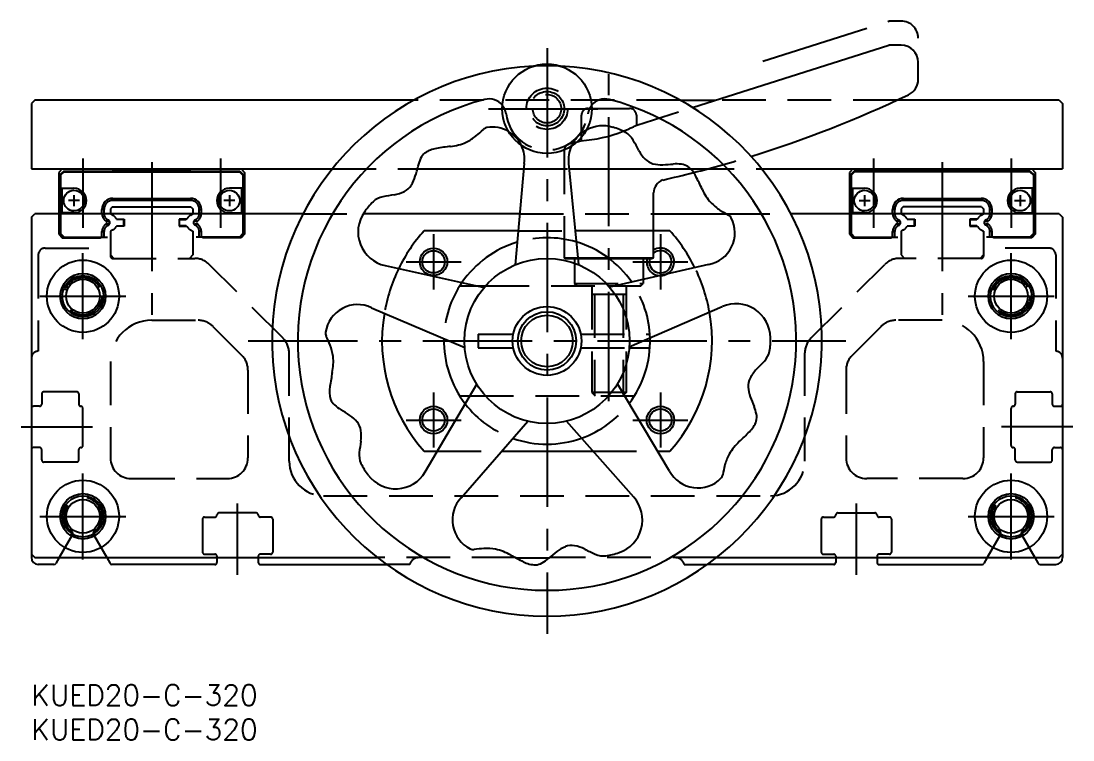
# Model space of a CAD drawing. Extents: x -2 to 677, y -8 to 277.
# Drawn here: x -1.5 to 151.5, y -8 to 96.5 of the extents above; entities that cross this region are included whole.
import ezdxf

# ---------------------------------------------------------------- set-up
doc = ezdxf.new("R2010")
doc.units = 0
doc.header["$LTSCALE"] = 0.5
for name, pattern in [('CENTER', [50.8, 31.75, -6.35, 6.35, -6.35]), ('DASHED', [19.05, 12.7, -6.35]), ('PHANTOM', [63.5, 31.75, -6.35, 6.35, -6.35, 6.35, -6.35])]:
    doc.linetypes.add(name, pattern=pattern)
for name, color, linetype in [('MSM_CENTER', 1, 'CENTER'), ('MSM_CONTINUOUS', 7, 'CONTINUOUS'), ('MSM_DASHED', 4, 'DASHED'), ('MSM_IMAGINARY', 6, 'PHANTOM'), ('MSM_NARROW', 5, 'CONTINUOUS'), ('MSM_PART_NUMBER', 7, 'CONTINUOUS')]:
    doc.layers.add(name, color=color, linetype=linetype)
doc.styles.get("Standard").update_dxf_attribs({"font": 'txt.shx', "height": 3, "bigfont": 'bigfont.shx'})

# ---------------------------------------------------------------- blocks, each defined once
blk = doc.blocks.new('*U2')
at = {"layer": 'MSM_PART_NUMBER'}
blk.add_text('KUED20-C-320', height=3, dxfattribs=at).set_placement((0, -3))
blk = doc.blocks.new('*U3')
at = {"layer": 'MSM_PART_NUMBER'}
blk.add_text('KUED20-C-320', height=3, dxfattribs=at).set_placement((0, -8))

msp = doc.modelspace()

# ---------------------------------------------------------------- linework, layer by layer
at = {"layer": 'MSM_CENTER'}
for p, q in [((75, 92.56), (75, 7.44)), ((84, 41.27), (84, 88.8)), ((66.5, 83.75), (83.5, 83.75)), ((7.5, 76.5), (7.5, 66.42)), ((17.5, 76), (17.5, 52.07)), ((27.5, 76.5), (27.5, 66.42)), ((122.5, 76.5), (122.5, 66.42)), ((132.5, 76), (132.5, 52.07)), ((142.5, 76.5), (142.5, 66.42)), ((58.5, 65.5), (58.5, 57.5)), ((91.5, 65.5), (91.5, 57.5)), ((7.5, 50.25), (7.5, 62.75)), ((142.5, 50.25), (142.5, 62.75)), ((54.5, 61.5), (62.5, 61.5)), ((87.5, 61.5), (95.5, 61.5)), ((1.25, 56.5), (13.75, 56.5)), ((136.25, 56.5), (148.75, 56.5)), ((31.55, 50), (118.45, 50)), ((58.5, 42.5), (58.5, 34.5)), ((91.5, 42.5), (91.5, 34.5)), ((54.5, 38.5), (62.5, 38.5)), ((87.5, 38.5), (95.5, 38.5)), ((-1.5, 37.5), (8.88, 37.5)), ((151.5, 37.5), (141.12, 37.5)), ((7.5, 18.25), (7.5, 30.75)), ((142.5, 18.25), (142.5, 30.75)), ((30, 16), (30, 26.38)), ((120, 16), (120, 26.38)), ((1.25, 24.5), (13.75, 24.5)), ((136.25, 24.5), (148.75, 24.5))]:
    msp.add_line(p, q, dxfattribs=at)
at = {"layer": 'MSM_CONTINUOUS'}
for p, q in [((96.16, 83.95), (124.74, 93)), ((126.5, 93), (124.74, 93)), ((129, 88.04), (129, 90.5)), ((0.5, 85), (0, 84.5)), ((0, 84.5), (0, 75)), ((55.64, 85), (0.5, 85)), ((94.36, 85), (99.44, 85)), ((149.5, 85), (125.88, 85)), ((149.5, 85), (150, 84.5)), ((150, 84.5), (150, 75)), ((80, 79.1), (80, 79.6)), ((79.38, 78.94), (79.94, 79.1)), ((0, 75), (43.78, 75)), ((4.5, 75), (4, 74.5)), ((12.1, 74.75), (11.7, 75)), ((16.3, 75), (15.9, 74.75)), ((18.7, 75), (19.1, 74.75)), ((22.9, 74.75), (23.3, 75)), ((30.5, 75), (31, 74.5)), ((56.13, 75), (71.63, 75)), ((71.7, 75.78), (70.38, 61.07)), ((78.14, 75.79), (79.56, 61.1)), ((78.22, 75), (95.89, 75)), ((106.22, 75), (150, 75)), ((119.5, 75), (119, 74.5)), ((127.1, 74.75), (126.7, 75)), ((131.3, 75), (130.9, 74.75)), ((133.7, 75), (134.1, 74.75)), ((137.9, 74.75), (138.3, 75)), ((145.5, 75), (146, 74.5)), ((4, 74.5), (4, 68.5)), ((4.7, 74.7), (4.2, 74.2)), ((4.2, 74.2), (4.2, 68.5)), ((4.75, 74.6), (4.25, 74.1)), ((4.25, 74.1), (4.25, 72.2)), ((4.7, 74.7), (30.3, 74.7)), ((4.75, 74.6), (30.25, 74.6)), ((12.1, 74.75), (22.9, 74.75)), ((30.25, 74.6), (30.75, 74.1)), ((30.3, 74.7), (30.8, 74.2)), ((30.75, 74.1), (30.75, 72.2)), ((30.8, 74.2), (30.8, 68.5)), ((31, 74.5), (31, 68.5)), ((119, 74.5), (119, 68.5)), ((119.7, 74.7), (119.2, 74.2)), ((119.2, 74.2), (119.2, 68.5)), ((119.75, 74.6), (119.25, 74.1)), ((119.25, 74.1), (119.25, 72.2)), ((145.3, 74.7), (119.7, 74.7)), ((145.25, 74.6), (119.75, 74.6)), ((137.9, 74.75), (127.1, 74.75)), ((145.25, 74.6), (145.75, 74.1)), ((145.3, 74.7), (145.8, 74.2)), ((145.75, 74.1), (145.75, 72.2)), ((145.8, 74.2), (145.8, 68.5)), ((146, 74.5), (146, 68.5)), ((4.25, 72.2), (6.2, 72.2)), ((4.45, 72.2), (4.45, 68.6)), ((30.75, 72.2), (28.8, 72.2)), ((30.55, 72.2), (30.55, 68.6)), ((119.25, 72.2), (121.2, 72.2)), ((119.45, 72.2), (119.45, 68.6)), ((145.75, 72.2), (143.8, 72.2)), ((145.55, 72.2), (145.55, 68.6)), ((7, 70.4), (5.4, 70.4)), ((6.2, 71.2), (6.2, 69.6)), ((11.87, 70.73), (23.13, 70.73)), ((11.87, 70.43), (11.87, 70.73)), ((23.13, 70.43), (11.87, 70.43)), ((17.5, 70.73), (17.5, 70.43)), ((23.13, 70.43), (23.13, 70.73)), ((29.6, 70.4), (28, 70.4)), ((28.8, 71.2), (28.8, 69.6)), ((90.5, 62.09), (90.5, 71.51)), ((120.4, 70.4), (122, 70.4)), ((121.2, 71.2), (121.2, 69.6)), ((126.87, 70.73), (138.13, 70.73)), ((126.87, 70.43), (126.87, 70.73)), ((138.13, 70.43), (126.87, 70.43)), ((132.5, 70.73), (132.5, 70.43)), ((138.13, 70.43), (138.13, 70.73)), ((143, 70.4), (144.6, 70.4)), ((143.8, 71.2), (143.8, 69.6)), ((10.57, 69.13), (10.27, 69.13)), ((10.27, 68.51), (10.27, 69.13)), ((10.57, 68.51), (10.57, 69.13)), ((11.8, 69.5), (11.5, 69.2)), ((11.5, 69.2), (11.5, 68.5)), ((11.8, 69.5), (23.2, 69.5)), ((23.2, 69.5), (23.5, 69.2)), ((23.5, 69.2), (23.5, 68.5)), ((24.43, 69.13), (24.73, 69.13)), ((24.43, 68.51), (24.43, 69.13)), ((24.73, 68.51), (24.73, 69.13)), ((125.57, 69.13), (125.27, 69.13)), ((125.27, 68.51), (125.27, 69.13)), ((125.57, 68.51), (125.57, 69.13)), ((126.8, 69.5), (126.5, 69.2)), ((126.5, 69.2), (126.5, 68.5)), ((138.2, 69.5), (126.8, 69.5)), ((138.2, 69.5), (138.5, 69.2)), ((138.5, 69.2), (138.5, 68.5)), ((139.43, 69.13), (139.73, 69.13)), ((139.43, 68.51), (139.43, 69.13)), ((139.73, 68.51), (139.73, 69.13)), ((0, 68), (0.5, 68.5)), ((0, 68), (0, 18.5)), ((39.54, 68.5), (0.5, 68.5)), ((4.25, 68.6), (4.25, 68.5)), ((6.2, 68.6), (4.25, 68.6)), ((10.27, 68.51), (10.57, 68.51)), ((24.73, 68.51), (24.43, 68.51)), ((28.8, 68.6), (30.75, 68.6)), ((30.75, 68.6), (30.75, 68.5)), ((71.04, 68.5), (48.29, 68.5)), ((90.5, 68.5), (101.06, 68.5)), ((149.5, 68.5), (110.46, 68.5)), ((119.25, 68.6), (119.25, 68.5)), ((121.2, 68.6), (119.25, 68.6)), ((125.27, 68.51), (125.57, 68.51)), ((139.73, 68.51), (139.43, 68.51)), ((143.8, 68.6), (145.75, 68.6)), ((145.75, 68.6), (145.75, 68.5)), ((149.5, 68.5), (150, 68)), ((150, 68), (150, 18.5)), ((70.82, 66), (57.11, 66)), ((92.89, 66), (79.09, 66)), ((83.88, 62.09), (90.5, 62.09)), ((84, 62), (90.3, 62)), ((89, 62), (89, 58.94)), ((90.5, 62.09), (90.3, 62)), ((51.44, 60.96), (65.85, 57.77)), ((98.49, 61.11), (84.1, 57.82)), ((64.81, 58), (66.06, 58)), ((83.94, 58), (84.9, 58)), ((49.47, 54.82), (63.04, 49.03)), ((100.5, 54.98), (86.97, 49.09)), ((86.96, 49), (89.97, 49)), ((57.3, 30.98), (64.79, 43.7)), ((92.82, 31.09), (85.25, 43.76)), ((62.31, 42), (63.78, 42)), ((86.3, 42), (87.69, 42)), ((62.52, 27.21), (72.23, 38.32)), ((87.62, 27.29), (77.83, 38.34)), ((57.11, 34), (59.08, 34)), ((68.45, 34), (81.68, 34)), ((91.08, 34), (92.89, 34)), ((0, 19), (0.5, 18.5)), ((0.5, 18.5), (50.35, 18.5)), ((4.04, 18.5), (3.55, 17.65)), ((10.96, 18.5), (11.45, 17.65)), ((27, 18.5), (27, 17.8)), ((33, 18.5), (33, 17.8)), ((70.44, 18.49), (75.34, 18.49)), ((99.65, 18.5), (149.5, 18.5)), ((117, 18.5), (117, 17.8)), ((123, 18.5), (123, 17.8)), ((139.04, 18.5), (138.55, 17.65)), ((145.96, 18.5), (146.45, 17.65)), ((149.5, 18.5), (150, 19)), ((3.29, 17.5), (1, 17.5)), ((26.7, 17.5), (11.71, 17.5)), ((33.3, 17.5), (51.68, 17.5)), ((116.7, 17.5), (98.32, 17.5)), ((123.3, 17.5), (138.29, 17.5)), ((146.71, 17.5), (149, 17.5))]:
    msp.add_line(p, q, dxfattribs=at)
for centre, radius in [((75, 83.75), 6.5), ((6.2, 70.4), 1.5), ((28.8, 70.4), 1.5), ((121.2, 70.4), 1.5), ((143.8, 70.4), 1.5), ((58.5, 61.5), 1.62), ((7.5, 56.5), 5.25), ((75, 50), 12), ((142.5, 56.5), 5.25), ((7.5, 56.5), 3.3), ((142.5, 56.5), 3.3), ((7.5, 56.5), 2.46), ((142.5, 56.5), 2.46), ((75, 50), 5), ((75, 50), 4.25), ((75, 50), 3.75), ((58.5, 38.5), 1.62), ((91.5, 38.5), 1.62), ((7.5, 24.5), 5.25), ((142.5, 24.5), 5.25), ((7.5, 24.5), 3.3), ((142.5, 24.5), 3.3), ((7.5, 24.5), 2.46), ((142.5, 24.5), 2.46)]:
    msp.add_circle(centre, radius, dxfattribs=at)
for centre, radius, start, end in [((126.5, 90.5), 2.5, 0, 90), ((75, 50), 40, 92.7843, 87.2157), ((126.5, 88.04), 2.5, 295.4715, 0), ((53.8, 240.91), 171.78, 287.2235, 295.4344), ((75, 50), 36.25, 104.4685, 75.5315), ((66.57, 82.68), 2.5, 38.7012, 104.4685), ((83.43, 82.68), 2.5, 75.5315, 141.2988), ((83.12, 76.27), 5, 72.8339, 118.6333), ((59.99, 85.55), 7.41, 296.0452, 309.2074), ((51.85, 95.4), 20.19, 309.4049, 313.4989), ((66.43, 80.03), 1, 99.4935, 133.0113), ((67.04, 76.38), 4.7, 59.7661, 99.4935), ((78.63, 99.31), 20.25, 273.7106, 291.6052), ((82.19, 72.52), 8.87, 61.457, 74.2906), ((84.93, 77.7), 3.01, 29.3465, 60.1458), ((68.37, 19.8), 58.95, 97.2132, 99.2229), ((60.1, 86.12), 7.89, 276.3542, 293.4611), ((67.04, 76.38), 4.7, 352.5772, 25.8183), ((83.12, 76.27), 5, 156.0781, 185.5274), ((-5.23, 28.64), 105.65, 27.6714, 28.5729), ((61.52, 74.22), 5.42, 154.901, 167.399), ((58.64, 75.61), 2.23, 129.6496, 155.6732), ((59.46, 74.11), 3.91, 97.9113, 124.9583), ((93.3, 80.34), 5.62, 207.935, 224.0207), ((-259.78, 158.03), 326.64, 345.0805, 345.348), ((91.07, 78.23), 2.55, 224.8447, 255.1863), ((91.65, 80.65), 5.04, 255.783, 272.1279), ((74.29, 401.78), 326.64, 273.0805, 273.348), ((93.87, 70.31), 5.42, 82.901, 95.399), ((94.3, 73.47), 2.23, 57.6496, 83.6732), ((93.13, 72.23), 3.91, 25.9113, 52.9583), ((50.99, 75.31), 5.04, 327.783, 344.1279), ((53.8, 240.91), 171.78, 282.7931, 284.3328), ((44.23, 46.97), 58.95, 25.2132, 27.2229), ((6.2, 70.4), 1.8, 270, 90), ((28.8, 70.4), 1.8, 90, 270), ((53.12, 74), 2.55, 296.8447, 327.1863), ((92.5, 71.51), 2, 109.379, 180), ((104.75, 75.33), 7.89, 204.3542, 221.4611), ((121.2, 70.4), 1.8, 270, 90), ((143.8, 70.4), 1.8, 90, 270), ((11.87, 69.13), 1.6, 90.0008, 179.9992), ((11.87, 69.13), 1.3, 90, 180), ((23.13, 69.13), 1.6, 0.0008, 89.9992), ((23.13, 69.13), 1.3, 0, 90), ((51.73, 68.01), 3.01, 101.3465, 132.1458), ((70.52, -32.9), 105.65, 99.6714, 100.5729), ((51.8, 76.78), 5.62, 279.935, 296.0207), ((126.87, 69.13), 1.6, 90.0008, 179.9992), ((126.87, 69.13), 1.3, 90, 180), ((138.13, 69.13), 1.6, 0.0008, 89.9992), ((138.13, 69.13), 1.3, 0, 90), ((55.81, 63.8), 8.87, 133.457, 146.2906), ((104.17, 75.26), 7.41, 224.0452, 237.2074), ((111.03, 86.04), 20.19, 237.4049, 241.4989), ((11.57, 68.51), 1.3, 180, 180.2346), ((11.57, 68.51), 1, 180, 180.3049), ((23.43, 68.51), 1, 359.6951, 0), ((23.43, 68.51), 1.3, 359.7654, 0), ((52.52, 65.84), 5, 144.8339, 257.5274), ((97.63, 65.72), 4.7, 280.5772, 27.4935), ((100.91, 67.43), 1, 27.4935, 61.0113), ((126.57, 68.51), 1.3, 180, 180.2346), ((126.57, 68.51), 1, 180, 180.3049), ((138.43, 68.51), 1, 359.6951, 0), ((138.43, 68.51), 1.3, 359.7654, 0), ((75, 50), 24, 138.1897, 154.0105), ((75, 50), 24, 26.3476, 41.8103), ((75, 49.99), 15.01, 106.7511, 145.5247), ((75, 50), 15, 34.7658, 73.5667), ((91.5, 61.5), 1.62, 162.0341, 128.0903), ((47.45, 50.58), 4.7, 64.5772, 171.4935), ((102.5, 50.4), 5, 0.8339, 113.5274), ((75, 50), 24, 170.3476, 221.8103), ((75, 50), 24, 318.1897, 10.0105), ((43.79, 51.13), 1, 171.4935, 205.0113), ((24.67, 42.02), 20.19, 21.4049, 25.4989), ((36.55, 46.7), 7.41, 8.0452, 21.2074), ((75, 50), 15, 178.7658, 217.5667), ((75, 50), 15, 322.7658, 1.5667), ((98.64, 50.12), 8.87, 349.457, 2.2906), ((36.04, 46.99), 7.89, 348.3542, 5.4611), ((104.41, 49.11), 3.01, 317.3465, 348.1458), ((29.9, 119.7), 105.65, 315.6714, 316.5729), ((101.68, 34.37), 58.95, 169.2132, 171.2229), ((106.81, 43.44), 2.55, 152.8447, 183.1863), ((109.51, 41.97), 5.62, 135.935, 152.0207), ((47.27, 42.68), 3.91, 169.9113, 196.9583), ((109.3, 43.63), 5.04, 183.783, 200.1279), ((45.59, 42.36), 2.23, 201.6496, 227.6732), ((409.34, 159.38), 326.64, 201.0805, 201.348), ((47.8, 44.67), 5.42, 226.901, 239.399), ((-131.2, -235.01), 326.64, 57.0805, 57.348), ((100.14, 38.32), 5.42, 10.901, 23.399), ((43.51, 34.99), 5.04, 39.783, 56.1279), ((101.74, 39.62), 3.91, 313.9113, 340.9583), ((103.28, 38.9), 2.23, 345.6496, 11.6732), ((45.41, 36.61), 2.55, 8.8447, 39.1863), ((42.36, 36.21), 5.62, 351.935, 8.0207), ((62.61, 78.33), 58.95, 313.2132, 315.2229), ((152.46, 20.12), 105.65, 171.6714, 172.5729), ((75, 50), 15, 250.7658, 289.5667), ((108.29, 29.53), 7.89, 132.3542, 149.4611), ((50.68, 33.43), 3.01, 173.3465, 204.1458), ((55.95, 36.01), 8.87, 205.457, 218.2906), ((108.04, 30.07), 7.41, 152.0452, 165.2074), ((52.99, 33.51), 5, 216.8339, 329.5274), ((96.95, 33.33), 4.7, 208.5772, 315.4935), ((120.41, 26.87), 20.19, 165.4049, 169.4989), ((99.58, 30.74), 1, 315.4935, 349.0113), ((65.93, 23.98), 4.7, 136.5772, 243.4935), ((83.88, 23.97), 5, 288.8339, 41.5274), ((79.54, 15.41), 5.04, 111.783, 128.1279), ((78.59, 17.72), 2.55, 80.8447, 111.1863), ((78.03, 14.7), 5.62, 63.935, 80.0207), ((1, 18.5), 1, 180, 270), ((64.28, 20.67), 1, 243.4935, 277.0113), ((67.04, -0.34), 20.19, 93.4049, 97.4989), ((66.25, 12.42), 7.41, 80.0452, 93.2074), ((65.82, 12.02), 7.89, 60.3542, 77.4611), ((98.11, 70.54), 58.95, 241.2132, 243.2229), ((71.67, 22.48), 5.42, 298.901, 311.399), ((282.35, -234.18), 326.64, 129.0805, 129.348), ((127.35, 114.43), 105.65, 243.6714, 244.5729), ((83.25, 21.75), 3.01, 245.3465, 276.1458), ((82.42, 27.56), 8.87, 277.457, 290.2906), ((149, 18.5), 1, 270, 0), ((3.29, 17.8), 0.3, 270, 330), ((11.71, 17.8), 0.3, 210, 270), ((26.7, 17.8), 0.3, 270, 0), ((33.3, 17.8), 0.3, 180, 270), ((73.4, 21.36), 3.91, 241.9113, 268.9583), ((73.18, 19.67), 2.23, 273.6496, 299.6732), ((116.7, 17.8), 0.3, 270, 0), ((123.3, 17.8), 0.3, 180, 270), ((138.29, 17.8), 0.3, 270, 330), ((146.71, 17.8), 0.3, 210, 270)]:
    msp.add_arc(centre, radius, start, end, dxfattribs=at)
at = {"layer": 'MSM_DASHED'}
for p, q in [((94.36, 85), (55.64, 85)), ((125.88, 85), (99.44, 85)), ((80, 79.6), (80, 82.8)), ((81, 83.8), (87, 83.8)), ((88, 82.8), (88, 81.35)), ((88.06, 81.38), (96.16, 83.95)), ((78.23, 78.63), (79.38, 78.94)), ((77.5, 77.67), (77.5, 62.09)), ((43.78, 75), (56.13, 75)), ((71.63, 75), (78.22, 75)), ((95.89, 75), (106.22, 75)), ((4, 68.5), (4, 65.5)), ((4.2, 68.5), (4.2, 65.6)), ((4.2, 67.6), (4.25, 67.6)), ((4.25, 68.5), (4.25, 65.6)), ((10.92, 67.38), (11.07, 67.64)), ((10.92, 67.38), (11.08, 67.29)), ((11.23, 67.55), (11.07, 67.64)), ((11.08, 67.29), (11.23, 67.55)), ((11.5, 68.5), (11.5, 68.46)), ((11.5, 68.46), (11.87, 68.25)), ((12.39, 67.7), (13.5, 67.7)), ((12.47, 67.7), (12.49, 67.65)), ((13.45, 67.65), (12.49, 67.65)), ((13.45, 66.75), (13.45, 67.65)), ((13.5, 67.7), (13.5, 66.7)), ((22.61, 67.7), (21.5, 67.7)), ((21.5, 67.7), (21.5, 66.7)), ((21.55, 67.65), (22.51, 67.65)), ((21.55, 66.75), (21.55, 67.65)), ((22.53, 67.7), (22.51, 67.65)), ((23.5, 68.46), (23.13, 68.25)), ((23.5, 68.5), (23.5, 68.46)), ((23.77, 67.55), (23.93, 67.64)), ((23.92, 67.29), (23.77, 67.55)), ((24.08, 67.38), (23.92, 67.29)), ((24.08, 67.38), (23.93, 67.64)), ((30.75, 68.5), (30.75, 65.6)), ((30.8, 67.6), (30.75, 67.6)), ((30.8, 68.5), (30.8, 65.6)), ((31, 68.5), (31, 65.5)), ((39.54, 68.5), (48.29, 68.5)), ((71.04, 68.5), (90.5, 68.5)), ((101.06, 68.5), (110.46, 68.5)), ((119, 68.5), (119, 65.5)), ((119.2, 68.5), (119.2, 65.6)), ((119.2, 67.6), (119.25, 67.6)), ((119.25, 68.5), (119.25, 65.6)), ((125.92, 67.38), (126.07, 67.64)), ((125.92, 67.38), (126.08, 67.29)), ((126.23, 67.55), (126.07, 67.64)), ((126.08, 67.29), (126.23, 67.55)), ((126.5, 68.5), (126.5, 68.46)), ((126.5, 68.46), (126.87, 68.25)), ((127.39, 67.7), (128.5, 67.7)), ((127.47, 67.7), (127.49, 67.65)), ((128.45, 67.65), (127.49, 67.65)), ((128.45, 66.75), (128.45, 67.65)), ((128.5, 67.7), (128.5, 66.7)), ((137.61, 67.7), (136.5, 67.7)), ((136.5, 67.7), (136.5, 66.7)), ((136.55, 67.65), (137.51, 67.65)), ((136.55, 66.75), (136.55, 67.65)), ((137.53, 67.7), (137.51, 67.65)), ((138.5, 68.46), (138.13, 68.25)), ((138.5, 68.5), (138.5, 68.46)), ((138.77, 67.55), (138.93, 67.64)), ((138.92, 67.29), (138.77, 67.55)), ((139.08, 67.38), (138.92, 67.29)), ((139.08, 67.38), (138.93, 67.64)), ((145.75, 68.5), (145.75, 65.6)), ((145.8, 67.6), (145.75, 67.6)), ((145.8, 68.5), (145.8, 65.6)), ((146, 68.5), (146, 65.5)), ((4.2, 66.8), (4.25, 66.8)), ((10.27, 65.89), (10.57, 65.89)), ((10.27, 65.1), (10.27, 65.89)), ((10.57, 65.1), (10.57, 65.89)), ((10.92, 67.02), (11.08, 67.11)), ((10.92, 67.02), (11.07, 66.76)), ((11.07, 66.76), (11.23, 66.85)), ((11.08, 67.29), (11.08, 67.29)), ((11.09, 67.12), (11.08, 67.11)), ((11.08, 67.11), (11.09, 67.12)), ((11.08, 67.11), (11.23, 66.85)), ((11.08, 67.11), (11.08, 67.11)), ((11.87, 66.15), (11.5, 65.94)), ((11.5, 65.94), (11.5, 62.3)), ((13.5, 66.7), (12.39, 66.7)), ((12.47, 66.7), (12.49, 66.75)), ((12.49, 66.75), (13.45, 66.75)), ((21.5, 66.7), (22.61, 66.7)), ((22.51, 66.75), (21.55, 66.75)), ((22.53, 66.7), (22.51, 66.75)), ((23.13, 66.15), (23.5, 65.94)), ((23.5, 65.94), (23.5, 62.5)), ((23.92, 67.11), (23.77, 66.85)), ((23.93, 66.76), (23.77, 66.85)), ((23.91, 67.12), (23.92, 67.11)), ((23.92, 67.11), (23.91, 67.12)), ((23.92, 67.29), (23.92, 67.29)), ((24.08, 67.02), (23.92, 67.11)), ((23.92, 67.11), (23.92, 67.11)), ((24.08, 67.02), (23.93, 66.76)), ((24.73, 65.89), (24.43, 65.89)), ((24.43, 65.1), (24.43, 65.89)), ((24.73, 65.1), (24.73, 65.89)), ((30.8, 66.8), (30.75, 66.8)), ((70.82, 66), (79.09, 66)), ((119.2, 66.8), (119.25, 66.8)), ((125.27, 65.89), (125.57, 65.89)), ((125.27, 65.1), (125.27, 65.89)), ((125.57, 65.1), (125.57, 65.89)), ((125.92, 67.02), (126.08, 67.11)), ((125.92, 67.02), (126.07, 66.76)), ((126.07, 66.76), (126.23, 66.85)), ((126.08, 67.29), (126.08, 67.29)), ((126.09, 67.12), (126.08, 67.11)), ((126.08, 67.11), (126.09, 67.12)), ((126.08, 67.11), (126.23, 66.85)), ((126.08, 67.11), (126.08, 67.11)), ((126.87, 66.15), (126.5, 65.94)), ((126.5, 65.94), (126.5, 62.5)), ((128.5, 66.7), (127.39, 66.7)), ((127.47, 66.7), (127.49, 66.75)), ((127.49, 66.75), (128.45, 66.75)), ((136.5, 66.7), (137.61, 66.7)), ((137.51, 66.75), (136.55, 66.75)), ((137.53, 66.7), (137.51, 66.75)), ((138.13, 66.15), (138.5, 65.94)), ((138.5, 65.94), (138.5, 62.3)), ((138.92, 67.11), (138.77, 66.85)), ((138.93, 66.76), (138.77, 66.85)), ((138.91, 67.12), (138.92, 67.11)), ((138.92, 67.11), (138.91, 67.12)), ((138.92, 67.29), (138.92, 67.29)), ((138.92, 67.11), (138.92, 67.11)), ((139.08, 67.02), (138.92, 67.11)), ((139.08, 67.02), (138.93, 66.76)), ((139.43, 65.1), (139.43, 65.89)), ((139.73, 65.89), (139.43, 65.89)), ((139.73, 65.1), (139.73, 65.89)), ((145.8, 66.8), (145.75, 66.8)), ((4, 65.5), (4.5, 65)), ((4.2, 65.6), (4.7, 65.1)), ((4.25, 65.6), (4.75, 65.1)), ((4.5, 65), (10, 65)), ((4.7, 65.1), (11.5, 65.1)), ((10, 65), (10.22, 65.1)), ((30.3, 65.1), (23.5, 65.1)), ((25, 65), (24.78, 65.1)), ((30.5, 65), (25, 65)), ((30.75, 65.6), (30.25, 65.1)), ((30.8, 65.6), (30.3, 65.1)), ((31, 65.5), (30.5, 65)), ((119, 65.5), (119.5, 65)), ((119.2, 65.6), (119.7, 65.1)), ((119.25, 65.6), (119.75, 65.1)), ((119.5, 65), (125, 65)), ((119.7, 65.1), (126.5, 65.1)), ((125, 65), (125.22, 65.1)), ((145.3, 65.1), (138.5, 65.1)), ((140, 65), (139.78, 65.1)), ((145.5, 65), (140, 65)), ((145.75, 65.6), (145.25, 65.1)), ((145.8, 65.6), (145.3, 65.1)), ((146, 65.5), (145.5, 65)), ((2, 63.5), (11.5, 63.5)), ((148, 63.5), (138.5, 63.5)), ((1, 62.5), (1, 48.5)), ((11.5, 62.5), (12, 62)), ((11.8, 62), (23.76, 62)), ((23.5, 62.5), (23, 62)), ((77.5, 62.09), (77.7, 62)), ((77.5, 62.09), (83.88, 62.09)), ((77.7, 62), (84, 62)), ((79, 62), (79, 58.37)), ((138.2, 62), (126.24, 62)), ((126.5, 62.5), (127, 62)), ((138.5, 62.5), (138, 62)), ((149, 62.5), (149, 48.5)), ((36.62, 50.38), (25.88, 61.12)), ((113.38, 50.38), (124.12, 61.12)), ((79.37, 58), (79, 58.37)), ((79, 58.37), (89, 58.37)), ((88.63, 58), (89, 58.37)), ((89, 58.94), (89, 58.37)), ((62.31, 58), (64.81, 58)), ((66.06, 58), (83.94, 58)), ((81.5, 58), (81.5, 42.5)), ((81.5, 56.8), (86.5, 56.8)), ((81.93, 56.8), (81.93, 42.07)), ((84.9, 58), (88.63, 58)), ((86.07, 56.8), (86.07, 42.07)), ((86.5, 58), (86.5, 42.5)), ((17.5, 53), (24.27, 53)), ((26.39, 52.12), (30.62, 47.89)), ((123.61, 52.12), (119.38, 47.89)), ((132.5, 53), (125.73, 53)), ((65, 51), (70.1, 51)), ((65, 51), (65, 49)), ((79.9, 51), (89.97, 51)), ((65, 49), (70.1, 49)), ((79.9, 49), (86.96, 49)), ((0, 47.5), (0, 40.8)), ((37.5, 32.5), (37.5, 48.26)), ((112.5, 32.5), (112.5, 48.26)), ((150, 47.5), (150, 40.8)), ((11.5, 47), (11.5, 33)), ((138.5, 47), (138.5, 33)), ((31.5, 45.77), (31.5, 33)), ((118.5, 45.77), (118.5, 33)), ((1.5, 42.3), (1.5, 40.8)), ((6.6, 42.6), (1.8, 42.6)), ((6.9, 42.3), (6.9, 40.8)), ((63.78, 42), (86.3, 42)), ((86.5, 42.5), (81.5, 42.5)), ((81.5, 42.5), (82, 42)), ((86.5, 42.5), (86, 42)), ((143.1, 42.3), (143.1, 40.8)), ((143.4, 42.6), (148.2, 42.6)), ((148.5, 42.3), (148.5, 40.8)), ((1.2, 40.5), (0.3, 40.5)), ((7.5, 34.8), (7.5, 40.2)), ((142.5, 34.8), (142.5, 40.2)), ((148.8, 40.5), (149.7, 40.5)), ((0, 34.2), (0, 19)), ((1.2, 34.5), (0.3, 34.5)), ((1.5, 32.7), (1.5, 34.2)), ((6.9, 32.7), (6.9, 34.2)), ((59.08, 34), (68.45, 34)), ((81.68, 34), (91.08, 34)), ((143.1, 32.7), (143.1, 34.2)), ((148.5, 32.7), (148.5, 34.2)), ((148.8, 34.5), (149.7, 34.5)), ((150, 34.2), (150, 19)), ((6.6, 32.4), (1.8, 32.4)), ((143.4, 32.4), (148.2, 32.4)), ((14.5, 30), (28.5, 30)), ((135.5, 30), (121.5, 30)), ((42.5, 27.5), (107.5, 27.5)), ((32.7, 25), (27.3, 25)), ((117.3, 25), (122.7, 25)), ((24.9, 24.1), (24.9, 19.3)), ((25.2, 24.4), (26.7, 24.4)), ((34.8, 24.4), (33.3, 24.4)), ((35.1, 24.1), (35.1, 19.3)), ((114.9, 24.1), (114.9, 19.3)), ((115.2, 24.4), (116.7, 24.4)), ((124.8, 24.4), (123.3, 24.4)), ((125.1, 24.1), (125.1, 19.3)), ((5.98, 21.87), (4.04, 18.5)), ((9.02, 21.87), (10.96, 18.5)), ((140.98, 21.87), (139.04, 18.5)), ((144.02, 21.87), (145.96, 18.5)), ((25.2, 19), (26.7, 19)), ((27, 18.7), (27, 18.5)), ((33, 18.7), (33, 18.5)), ((34.8, 19), (33.3, 19)), ((70.44, 18.5), (50.35, 18.5)), ((99.65, 18.5), (75.34, 18.5)), ((115.2, 19), (116.7, 19)), ((117, 18.7), (117, 18.5)), ((123, 18.7), (123, 18.5)), ((124.8, 19), (123.3, 19)), ((55.04, 17.5), (51.68, 17.5)), ((94.96, 17.5), (98.32, 17.5))]:
    msp.add_line(p, q, dxfattribs=at)
for centre, radius in [((75, 83.75), 3), ((75, 83.75), 2.5), ((75, 83.75), 2.07), ((7.5, 56.5), 2.75), ((142.5, 56.5), 2.75)]:
    msp.add_circle(centre, radius, dxfattribs=at)
for centre, radius, start, end in [((75, 50), 40, 87.2157, 92.7843), ((66.57, 82.68), 2.5, 7.2342, 38.7012), ((83.43, 82.68), 2.5, 141.2988, 172.7658), ((75, 83.75), 6, 187.2342, 352.7658), ((81, 82.8), 1, 90, 180), ((87, 82.8), 1, 0, 90), ((78.63, 99.31), 20.25, 291.6052, 297.726), ((67.04, 76.38), 4.7, 25.8183, 59.7661), ((83.12, 76.27), 5, 118.6333, 156.0781), ((78.5, 77.67), 1, 105.7247, 180), ((53.8, 240.91), 171.78, 284.3355, 287.2235), ((11.57, 68.51), 1.3, 180.2346, 240), ((11.57, 68.51), 1, 180.3049, 240), ((11.03, 67.2), 0.4, 300, 60), ((11.21, 67.11), 1.32, 26.598, 60), ((23.79, 67.11), 1.32, 120, 153.402), ((23.97, 67.2), 0.4, 120, 240), ((23.43, 68.51), 1, 300, 359.6951), ((23.43, 68.51), 1.3, 300, 359.7654), ((126.57, 68.51), 1.3, 180.2346, 240), ((126.57, 68.51), 1, 180.3049, 240), ((126.03, 67.2), 0.4, 300, 60), ((126.21, 67.11), 1.32, 26.598, 60), ((138.79, 67.11), 1.32, 120, 153.402), ((138.97, 67.2), 0.4, 120, 240), ((138.43, 68.51), 1, 300, 359.6951), ((138.43, 68.51), 1.3, 300, 359.7654), ((11.57, 65.89), 1.3, 120, 180), ((11.57, 65.89), 1, 120, 180), ((11.21, 67.29), 1.32, 300, 333.402), ((23.79, 67.29), 1.32, 206.598, 240), ((23.43, 65.89), 1, 0, 60), ((23.43, 65.89), 1.3, 0, 60), ((126.57, 65.89), 1.3, 120, 180), ((126.57, 65.89), 1, 120, 180), ((126.21, 67.29), 1.32, 300, 333.402), ((138.79, 67.29), 1.32, 206.598, 240), ((138.43, 65.89), 1, 0, 60), ((138.43, 65.89), 1.3, 0, 60), ((75, 50), 15, 73.5667, 106.7658), ((2, 62.5), 1, 90, 180), ((148, 62.5), 1, 0, 90), ((11.8, 62.3), 0.3, 180, 270), ((23.76, 59), 3, 45, 90), ((126.24, 59), 3, 90, 135), ((138.2, 62.3), 0.3, 270, 0), ((75, 50), 24, 154.0105, 170.3476), ((91.5, 61.5), 2, 269.0608, 296.6767), ((75, 50), 24, 10.0105, 26.3476), ((75, 49.99), 15.01, 145.5247, 178.7149), ((75, 50), 15, 1.5667, 34.7658), ((17.5, 47), 6, 90, 180), ((24.27, 50), 3, 45, 90), ((125.73, 50), 3, 90, 135), ((132.5, 47), 6, 0, 90), ((34.5, 48.24), 3, 0, 45), ((115.5, 48.26), 3, 135, 180), ((1, 47.5), 1, 90, 180), ((28.5, 45.77), 3, 0, 45), ((121.5, 45.77), 3, 135, 180), ((149, 47.5), 1, 0, 90), ((1.8, 42.3), 0.3, 90, 180), ((6.6, 42.3), 0.3, 0, 90), ((143.4, 42.3), 0.3, 90, 180), ((148.2, 42.3), 0.3, 0, 90), ((0.3, 40.8), 0.3, 180, 270), ((1.2, 40.8), 0.3, 270, 0), ((7.2, 40.8), 0.3, 180, 270), ((7.2, 40.2), 0.3, 0, 90), ((75, 50), 15, 217.5667, 250.7658), ((75, 49.99), 14.99, 289.5838, 322.8064), ((142.8, 40.2), 0.3, 90, 180), ((142.8, 40.8), 0.3, 270, 0), ((148.8, 40.8), 0.3, 180, 270), ((149.7, 40.8), 0.3, 270, 0), ((0.3, 34.2), 0.3, 90, 180), ((1.2, 34.2), 0.3, 0, 90), ((7.2, 34.2), 0.3, 90, 180), ((7.2, 34.8), 0.3, 270, 0), ((142.8, 34.8), 0.3, 180, 270), ((142.8, 34.2), 0.3, 0, 90), ((148.8, 34.2), 0.3, 90, 180), ((149.7, 34.2), 0.3, 0, 90), ((1.8, 32.7), 0.3, 180, 270), ((6.6, 32.7), 0.3, 270, 0), ((14.5, 33), 3, 180, 270), ((28.5, 33), 3, 270, 0), ((42.5, 32.5), 5, 180, 270), ((107.5, 32.5), 5, 270, 0), ((121.5, 33), 3, 180, 270), ((135.5, 33), 3, 270, 0), ((143.4, 32.7), 0.3, 180, 270), ((148.2, 32.7), 0.3, 270, 0), ((7.5, 24.5), 2.75, 305.6448, 234.3552), ((142.5, 24.5), 2.75, 305.6448, 234.3552), ((26.7, 24.7), 0.3, 270, 0), ((27.3, 24.7), 0.3, 90, 180), ((32.7, 24.7), 0.3, 0, 90), ((33.3, 24.7), 0.3, 180, 270), ((116.7, 24.7), 0.3, 270, 0), ((117.3, 24.7), 0.3, 90, 180), ((122.7, 24.7), 0.3, 0, 90), ((123.3, 24.7), 0.3, 180, 270), ((25.2, 24.1), 0.3, 90, 180), ((34.8, 24.1), 0.3, 0, 90), ((115.2, 24.1), 0.3, 90, 180), ((124.8, 24.1), 0.3, 0, 90), ((5.72, 22.02), 0.3, 330, 54.3552), ((9.28, 22.02), 0.3, 125.6448, 210), ((140.72, 22.02), 0.3, 330, 54.3552), ((144.28, 22.02), 0.3, 125.6448, 210), ((25.2, 19.3), 0.3, 180, 270), ((26.7, 18.7), 0.3, 0, 90), ((33.3, 18.7), 0.3, 90, 180), ((34.8, 19.3), 0.3, 270, 0), ((56.3, 17.2), 1.3, 90, 166.6576), ((93.7, 17.2), 1.3, 13.3424, 90), ((115.2, 19.3), 0.3, 180, 270), ((116.7, 18.7), 0.3, 0, 90), ((123.3, 18.7), 0.3, 90, 180), ((124.8, 19.3), 0.3, 270, 0)]:
    msp.add_arc(centre, radius, start, end, dxfattribs=at)
at = {"layer": 'MSM_IMAGINARY'}
for p in [(106.4, 90.69), (126.5, 96.5)]:
    msp.add_line(p, (124.74, 96.5), dxfattribs=at)
msp.add_arc((126.5, 94), 2.5, 0, 90, dxfattribs=at)
at = {"layer": 'MSM_NARROW'}
for centre, radius in [((58.5, 61.5), 2), ((7.5, 56.5), 3), ((142.5, 56.5), 3), ((58.5, 38.5), 2), ((91.5, 38.5), 2), ((7.5, 24.5), 3), ((142.5, 24.5), 3)]:
    msp.add_circle(centre, radius, dxfattribs=at)
for start, end in [(296.6767, 120), (165.5225, 269.0608)]:
    msp.add_arc((91.5, 61.5), 2, start, end, dxfattribs=at)

# ---------------------------------------------------------------- block references
at = {"layer": 'MSM_CONTINUOUS'}
for name in ['*U2', '*U3']:
    msp.add_blockref(name, (0, 0), dxfattribs=at)

doc.saveas('drawing.dxf')
